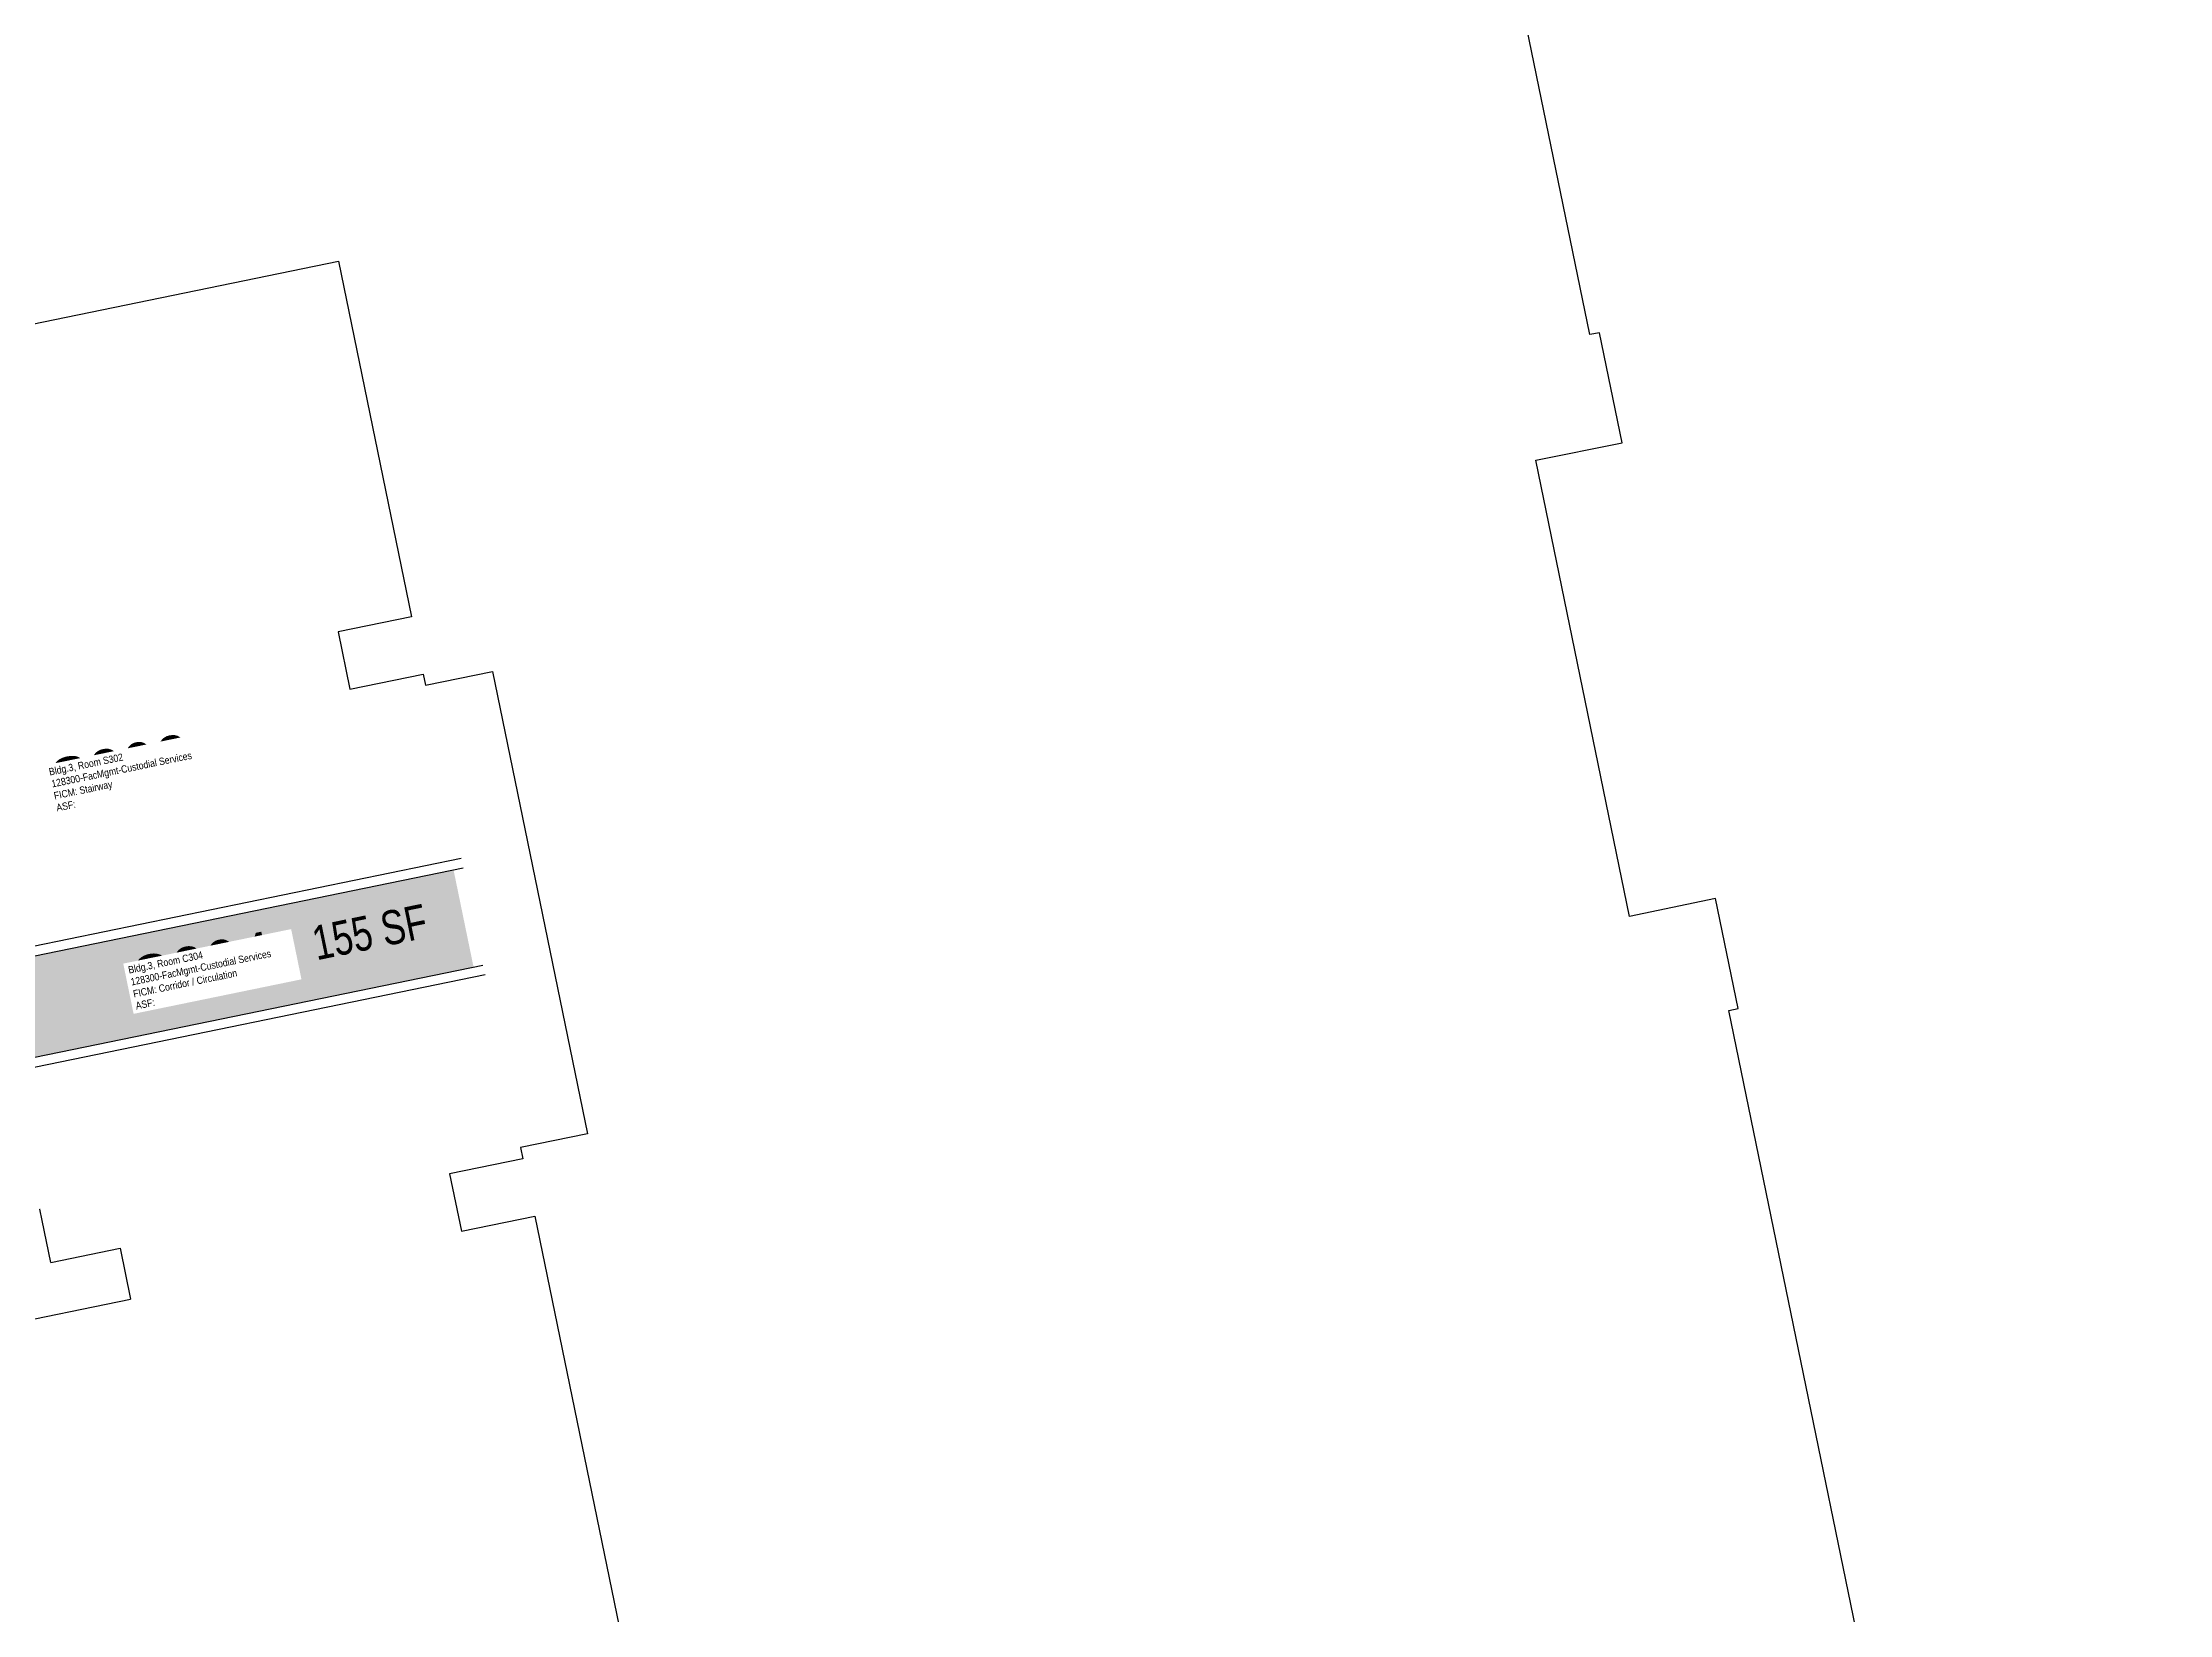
# Model space of a CAD drawing. Header units: inches. Extents: x 69197310 to 69201220, y 27671033 to 27674904.
# Drawn here: x 69199914 to 69201220, y 27672972 to 27673938 of the extents above; entities that cross this region are included whole.
import ezdxf
from ezdxf.enums import TextEntityAlignment as Align

# ---------------------------------------------------------------- set-up
doc = ezdxf.new("R2010")
doc.units = ezdxf.units.IN
doc.header["$LTSCALE"] = 100
doc.header["$MEASUREMENT"] = 0
for name, color, linetype in [('A-IDEN-RNUM', 7, 'CONTINUOUS'), ('A-IDEN-SNUM', 4, 'CONTINUOUS'), ('A-IDEN-VNUM', 4, 'CONTINUOUS'), ('A-SITE', 3, 'CONTINUOUS'), ('A-WALL', 5, 'CONTINUOUS'), ('AREA-TEXT', 3, 'CONTINUOUS'), ('Rooms-Category-Color', 7, 'CONTINUOUS'), ('Rooms-College-Color', 7, 'CONTINUOUS'), ('Rooms-Department-Color', 7, 'CONTINUOUS'), ('Rooms-Division-Color', 7, 'CONTINUOUS'), ('Rooms-Information', 7, 'CONTINUOUS')]:
    doc.layers.add(name, color=color, linetype=linetype)
doc.styles.add('CP_AREA', font='arial.ttf', dxfattribs={"height": 15})
doc.styles.add('CP_ROOMSNUMBER', font='arial.ttf', dxfattribs={"height": 1})
doc.styles.add('CP_ROOMVNUMBER', font='arial.ttf', dxfattribs={"width": 0.85, "height": 0.075})

msp = doc.modelspace()

# ---------------------------------------------------------------- hatches: boundary and pattern name
at = {"layer": 'Rooms-Category-Color', "true_color": 0xadadad}
msp.add_hatch(color=253, dxfattribs=at).paths.add_polyline_path([(69199834.6, 27673299.5), (69199819.1, 27673374.9), (69199872, 27673385.8), (69199875.2, 27673370.1), (69200166.1, 27673429.9), (69200178.4, 27673370.2)])
at = {"layer": 'Rooms-College-Color', "true_color": 0xadadad}
msp.add_hatch(color=253, dxfattribs=at).paths.add_polyline_path([(69199834.6, 27673299.5), (69199819.1, 27673374.9), (69199872, 27673385.8), (69199875.2, 27673370.1), (69200166.1, 27673429.9), (69200178.4, 27673370.2)])
at = {"layer": 'Rooms-Department-Color', "true_color": 0xacacac}
msp.add_hatch(color=253, dxfattribs=at).paths.add_polyline_path([(69199834.6, 27673299.5), (69199819.1, 27673374.9), (69199872, 27673385.8), (69199875.2, 27673370.1), (69200166.1, 27673429.9), (69200178.4, 27673370.2)])
at = {"layer": 'Rooms-Division-Color', "true_color": 0xadadad}
msp.add_hatch(color=253, dxfattribs=at).paths.add_polyline_path([(69199834.6, 27673299.5), (69199819.1, 27673374.9), (69199872, 27673385.8), (69199875.2, 27673370.1), (69200166.1, 27673429.9), (69200178.4, 27673370.2)])

# ---------------------------------------------------------------- linework, layer by layer
at = {"layer": 'A-SITE'}
for points in [[(69201220.4, 27672025.9), (69200949.6, 27673343.4), (69200955.4, 27673344.6), (69200941.5, 27673412.2), (69200888.6, 27673401.3), (69200831.1, 27673681.5), (69200884, 27673692.3), (69200870.1, 27673759.9), (69200864.2, 27673758.7), (69200645.3, 27674823.5)], [(69199202, 27673620.2), (69200095.4, 27673803.8), (69200140.3, 27673585.4), (69200095.2, 27673576.1), (69200102.4, 27673540.9), (69200147.5, 27673550.1), (69200148.9, 27673543.3), (69200190.1, 27673551.7), (69200248.4, 27673267.7), (69200207.3, 27673259.2), (69200208.7, 27673252.4), (69200163.7, 27673243.1), (69200170.9, 27673207.8), (69200216, 27673217.1), (69200446, 27672098)]]:
    msp.add_lwpolyline(points, dxfattribs=at)
at = {"layer": 'A-WALL'}
for p, q in [((69199875.2, 27673370.1), (69200172, 27673431.1)), ((69199879.8, 27673377.2), (69200170.8, 27673437)), ((69199834.6, 27673299.5), (69200184.2, 27673371.4)), ((69199894.5, 27673305.7), (69200185.5, 27673365.5)), ((69199918.6, 27673188.7), (69199894.5, 27673305.7)), ((69199918.6, 27673188.7), (69199961.2, 27673197.4)), ((69199961.2, 27673197.4), (69199967.7, 27673166.1)), ((69199857.5, 27673143.4), (69199967.7, 27673166.1))]:
    msp.add_line(p, q, dxfattribs=at)

# ---------------------------------------------------------------- texts
at = {"layer": 'A-IDEN-RNUM', "style": 'CP_ROOMSNUMBER', "width": 0.85}
msp.add_text('C304-00', height=1, rotation=11.615, dxfattribs=at).set_placement((69199984.4, 27673358.8), align=Align.MIDDLE)
at = {"layer": 'A-IDEN-SNUM', "style": 'CP_ROOMSNUMBER', "width": 0.85}
msp.add_text('0030C30400', height=1, rotation=11.615, dxfattribs=at).set_placement((69199984.4, 27673358.8), align=Align.MIDDLE)
at = {"layer": 'A-IDEN-VNUM', "style": 'CP_ROOMVNUMBER', "width": 0.85}
for s, p in [('S302', (69199962.2, 27673489.9)), ('C304', (69200012, 27673368.4))]:
    msp.add_text(s, height=31.5, rotation=11.615, dxfattribs=at).set_placement(p, align=Align.MIDDLE)
at = {"layer": 'AREA-TEXT', "style": 'CP_AREA', "width": 0.75}
msp.add_text('155 SF', height=21, rotation=11.6779, dxfattribs=at).set_placement((69200114.6, 27673391.7), align=Align.MIDDLE_CENTER)

# ---------------------------------------------------------------- next in the draw order: texts
at = {"layer": 'Rooms-Information', "char_height": 4.5, "width": 100.8, "attachment_point": 7, "rotation": 11.615, "style": 'CP_ROOMVNUMBER', "bg_fill": 3, "box_fill_scale": 1.5, "bg_fill_color": 256, "bg_fill_true_color": 13158600, "bg_fill_transparency": 0}
for s, insert in [('Bldg.3, Room S302^M^J128300-FacMgmt-Custodial Services^M^JFICM: Stairway^M^JASF: ', (69199922.6, 27673465.7)), ('Bldg.3, Room C304^M^J128300-FacMgmt-Custodial Services^M^JFICM: Corridor / Circulation^M^JASF: ', (69199971.3, 27673344)), ('Bldg.3, Room 322^M^J107500-OCOB-Orfalea Coll of Business^M^JFICM: Faculty Office^M^JASF: 107, Cap: 1^M^JACADEMIC CAPACITY', (69199816.8, 27673204.3))]:
    msp.add_mtext(s, dxfattribs=dict(at, insert=insert))

doc.saveas('drawing.dxf')
